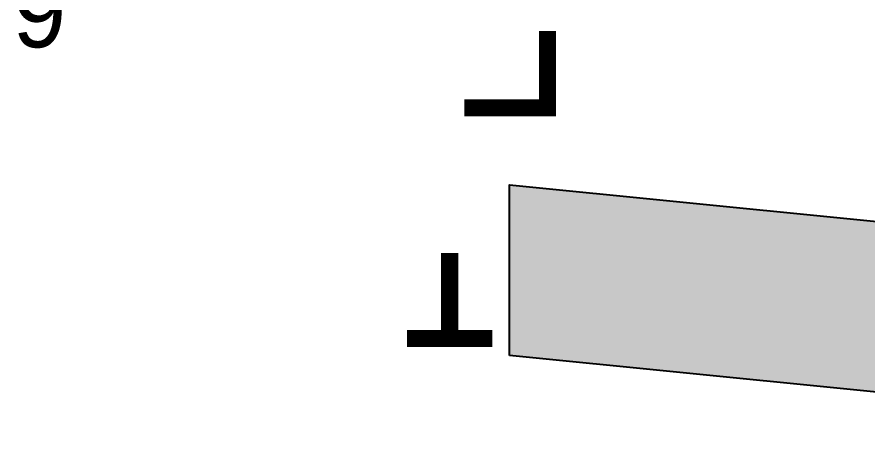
# Model space of a CAD drawing. Header units: millimetres. Extents: x 0 to 791, y 0 to 492.
# Drawn here: x 277.9 to 377.5, y 170.1 to 221.8 of the extents above; entities that cross this region are included whole.
import ezdxf

# ---------------------------------------------------------------- set-up
doc = ezdxf.new("R2010")
doc.units = ezdxf.units.MM
doc.layers.add('LABELS', color=7, linetype='Continuous')
doc.layers.add('SFR', color=7, linetype='Continuous')

msp = doc.modelspace()

# ---------------------------------------------------------------- hatches: boundary and pattern name
at = {"layer": 'SFR', "true_color": 0x000000}
h = msp.add_hatch(color=7, dxfattribs=at)
h.dxf.hatch_style = 1
h.paths.add_polyline_path([(335.56, 182.124), (335.56, 202.125), (455.56, 190.125), (455.56, 170.124), (335.56, 182.124)])

# ---------------------------------------------------------------- linework, layer by layer
at = {"layer": 'SFR', "color": 250, "lineweight": 35, "const_width": 2}
for points in [[(340.015, 220.126), (340.015, 211.126), (330.287, 211.126)], [(328.56, 194.125), (328.56, 184.125)], [(323.56, 184.125), (333.56, 184.125)]]:
    msp.add_lwpolyline(points, dxfattribs=at)
at = {"layer": 'SFR', "color": 250}
msp.add_lwpolyline([(335.56, 182.124), (335.56, 202.125), (455.56, 190.125), (455.56, 170.124), (335.56, 182.124)], close=True, dxfattribs=at)
at = {"layer": 'SFR', "color": 250, "true_color": 0x000000}
for points in [[(455.56, 190.125), (335.56, 202.125), (335.56, 182.124)], [(335.56, 182.124), (455.56, 170.124), (455.56, 190.125)]]:
    msp.add_solid(points, dxfattribs=at)

# ---------------------------------------------------------------- texts
at = {"layer": 'LABELS', "color": 250}
msp.add_text('9', height=8.467, dxfattribs=at).set_placement((277.388, 218.216))

doc.saveas('drawing.dxf')
